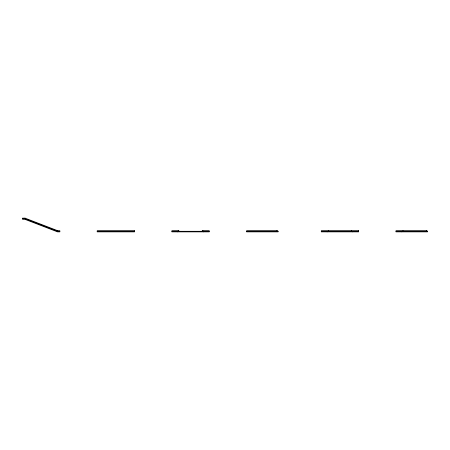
<?xml version="1.0" encoding="UTF-8"?>
<svg xmlns="http://www.w3.org/2000/svg" width="450" height="450" viewBox="0 0 450 450"><rect width="100%" height="100%" fill="white"/><g stroke="black" fill="none" stroke-linecap="round" stroke-linejoin="round"><path stroke-width="0.67" d="M59.85 231.283L57.623 231.283L24.941 218.717L25.054 218.132L22.5 218.132L22.5 219.302L24.834 219.302L57.516 231.868L59.85 231.868L59.85 230.698L57.729 230.698L25.054 218.132M57.623 231.283L57.729 230.698M178.329 230.698L177.733 231.868M22.5 218.717L24.941 218.717M97.2 231.283L134.544 231.283M171.894 231.283L209.244 231.283M246.594 231.283L278.106 231.283L278.106 231.868L246.594 231.868L246.594 230.698L277.504 230.698L278.106 231.283M321.289 231.283L358.639 231.283M395.989 231.283L427.5 231.283L427.5 231.868L395.989 231.868L395.989 230.698L426.904 230.698L427.5 231.283M202.809 230.698L203.406 231.868M426.336 230.698L426.336 231.283M402.992 230.698L402.992 231.283M401.822 231.283L401.822 231.868M352.8 231.283L352.8 231.868M351.636 230.698L351.636 231.283M328.292 230.698L328.292 231.283M327.127 231.283L327.127 231.868M276.936 230.698L276.936 231.283M202.241 231.283L202.241 230.698L209.244 230.698L209.244 231.868L171.894 231.868L171.894 230.698L178.898 230.698L178.898 231.283M134.544 230.698L97.2 230.698L97.2 231.868L134.544 231.868L134.544 230.698M358.639 230.698L321.289 230.698L321.289 231.868L358.639 231.868L358.639 230.698"/></g></svg>
